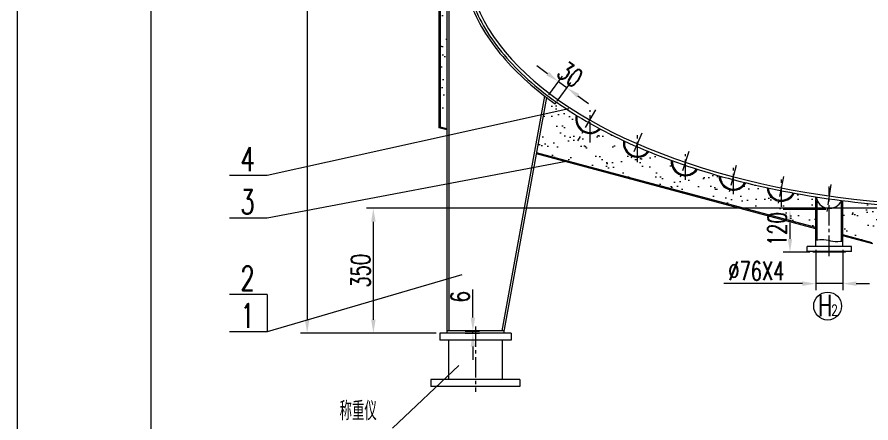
# Model space of a CAD drawing. Extents: x 946 to 3405, y -336 to 946.
# Drawn here: x 945.5 to 1105.1, y 478.8 to 554.7 of the extents above; entities that cross this region are included whole.
import ezdxf

# ---------------------------------------------------------------- set-up
doc = ezdxf.new("R2010")
doc.units = 0
doc.header["$MEASUREMENT"] = 0
doc.linetypes.add('CENTER2', pattern=[28.575, 19.05, -3.175, 3.175, -3.175])
doc.layers.get('0').update_dxf_attribs({"linetype": 'CONTINUOUS'})
doc.layers.get('DEFPOINTS').update_dxf_attribs({"linetype": 'CONTINUOUS'})
for name, color, linetype in [('6文字层', 3, 'CONTINUOUS'), ('中心线', 1, 'CENTER2'), ('标注线', 3, 'CONTINUOUS'), ('细实线', 4, 'CONTINUOUS')]:
    doc.layers.add(name, color=color, linetype=linetype)
doc.styles.get("Standard").update_dxf_attribs({"font": 'romans.shx', "width": 0.7, "height": 3.5, "bigfont": 'hz129.shx'})
doc.styles.add('STYLE1', font='romans.shx', dxfattribs={"width": 0.7, "height": 3.5, "bigfont": 'hz129.shx'})
doc.dimstyles.get("Standard").update_dxf_attribs({"dimtxt": 2.5, "dimasz": 2.5, "dimexe": 1.25, "dimexo": 0.625, "dimtad": 1, "dimdec": 0, "dimlfac": 4, "dimzin": 4, "dimdsep": 46, "dimtxsty": 'STYLE1', "dimcen": 0, "dimclrd": 256, "dimclre": 256, "dimclrt": 256, "dimadec": 0, "dimazin": 0, "dimtfac": 1, "dimtdec": 0, "dimtmove": 0, "dimatfit": 3, "dimfxl": 1, "dimtolj": 1, "dimtzin": 0, "dimarcsym": 0})

# ---------------------------------------------------------------- blocks, each defined once
blk = doc.blocks.new('*D301')
at = {"layer": 'DEFPOINTS', "color": 0}
for p in [(1028.66, 496.03), (1028.66, 495.63), (1030.72, 496.03)]:
    blk.add_point(p, dxfattribs=at)
at = {"layer": '标注线', "lineweight": -2}
for p, q in [((1030.72, 498.53), (1030.72, 503.8)), ((1029.29, 496.03), (1031.97, 496.03)), ((1029.29, 495.63), (1031.97, 495.63)), ((1030.72, 495.63), (1030.72, 496.03)), ((1030.72, 493.13), (1030.72, 490.63))]:
    blk.add_line(p, q, dxfattribs=at)
at = {"layer": '标注线'}
for points in [[(1030.31, 498.53), (1031.14, 498.53), (1030.72, 496.03)], [(1030.31, 493.13), (1031.14, 493.13), (1030.72, 495.63)]]:
    blk.add_solid(points, dxfattribs=at)
at = {"layer": '标注线', "insert": (1028.35, 502.42), "char_height": 3.5, "attachment_point": 5, "rotation": 90, "style": 'STYLE1'}
blk.add_mtext('\\A1;6', dxfattribs=at)
blk = doc.blocks.new('*D302')
at = {"layer": 'DEFPOINTS', "color": 0}
for p in [(1048.33, 541.49), (1044.52, 539.67), (1046.13, 538.49)]:
    blk.add_point(p, dxfattribs=at)
at = {"layer": '标注线', "lineweight": -2}
for p, q in [((1044.69, 544.14), (1042.68, 545.62)), ((1044.89, 540.18), (1047.45, 543.68)), ((1046.71, 542.67), (1048.33, 541.49)), ((1046.5, 539), (1049.06, 542.5)), ((1050.34, 540.01), (1052.36, 538.54))]:
    blk.add_line(p, q, dxfattribs=at)
at = {"layer": '标注线'}
for points in [[(1044.94, 544.48), (1044.45, 543.81), (1046.71, 542.67)], [(1050.59, 540.35), (1050.1, 539.68), (1048.33, 541.49)]]:
    blk.add_solid(points, dxfattribs=at)
at = {"layer": '标注线', "insert": (1048.92, 544), "char_height": 3.5, "attachment_point": 5, "rotation": 323.8205, "style": 'STYLE1'}
blk.add_mtext('\\A1;30', dxfattribs=at)
blk = doc.blocks.new('*D323')
at = {"layer": '6文字层', "lineweight": -2}
for p, q in [((1096.72, 518.76), (1088.74, 518.76)), ((1089.99, 516.26), (1089.99, 513.26)), ((1093.72, 510.76), (1088.74, 510.76))]:
    blk.add_line(p, q, dxfattribs=at)
at = {"layer": '6文字层'}
for points in [[(1089.58, 516.26), (1090.41, 516.26), (1089.99, 518.76)], [(1089.58, 513.26), (1090.41, 513.26), (1089.99, 510.76)]]:
    blk.add_solid(points, dxfattribs=at)
at = {"layer": 'DEFPOINTS', "color": 0}
for p in [(1097.35, 518.76), (1089.99, 510.76), (1094.35, 510.76)]:
    blk.add_point(p, dxfattribs=at)
at = {"layer": '6文字层', "insert": (1087.62, 515.09), "char_height": 3.5, "attachment_point": 5, "rotation": 90, "style": 'STYLE1'}
blk.add_mtext('\\A1;120', dxfattribs=at)
blk = doc.blocks.new('*D324')
at = {"layer": '6文字层', "lineweight": -2}
for p, q in [((1094.81, 511.2), (1094.81, 503.64)), ((1099.88, 511.2), (1099.88, 503.64)), ((1092.31, 504.89), (1077.6, 504.89)), ((1099.88, 504.89), (1094.81, 504.89)), ((1102.38, 504.89), (1104.88, 504.89))]:
    blk.add_line(p, q, dxfattribs=at)
at = {"layer": '6文字层'}
for points in [[(1092.31, 505.31), (1092.31, 504.47), (1094.81, 504.89)], [(1102.38, 505.31), (1102.38, 504.47), (1099.88, 504.89)]]:
    blk.add_solid(points, dxfattribs=at)
at = {"layer": 'DEFPOINTS', "color": 0}
for p in [(1094.81, 511.82), (1099.88, 511.82), (1099.88, 504.89)]:
    blk.add_point(p, dxfattribs=at)
at = {"layer": '6文字层', "insert": (1083.71, 507.26), "char_height": 3.5, "attachment_point": 5, "style": 'STYLE1'}
blk.add_mtext('\\A1;%%C76X4', dxfattribs=at)
blk = doc.blocks.new('*D340')
at = {"layer": '6文字层', "lineweight": -2}
for p, q in [((1067.6, 795.74), (998.5, 795.74)), ((999.75, 793.24), (999.75, 498.13)), ((1023.89, 495.63), (998.5, 495.63))]:
    blk.add_line(p, q, dxfattribs=at)
at = {"layer": '6文字层'}
for points in [[(999.33, 793.24), (1000.17, 793.24), (999.75, 795.74)], [(999.33, 498.13), (1000.17, 498.13), (999.75, 495.63)]]:
    blk.add_solid(points, dxfattribs=at)
at = {"layer": 'DEFPOINTS', "color": 0}
for p in [(1068.22, 795.74), (999.75, 495.63), (1024.52, 495.63)]:
    blk.add_point(p, dxfattribs=at)
at = {"layer": '6文字层', "insert": (997.38, 640), "char_height": 3.5, "attachment_point": 5, "rotation": 90, "style": 'STYLE1'}
blk.add_mtext('\\A1;4502', dxfattribs=at)
blk = doc.blocks.new('*D341')
at = {"layer": '6文字层', "lineweight": -2}
for p, q in [((1122.29, 518.97), (1010.87, 518.97)), ((1012.12, 498.13), (1012.12, 516.47)), ((1023.89, 495.63), (1010.87, 495.63))]:
    blk.add_line(p, q, dxfattribs=at)
at = {"layer": '6文字层'}
for points in [[(1011.71, 516.47), (1012.54, 516.47), (1012.12, 518.97)], [(1011.71, 498.13), (1012.54, 498.13), (1012.12, 495.63)]]:
    blk.add_solid(points, dxfattribs=at)
at = {"layer": 'DEFPOINTS', "color": 0}
for p in [(1012.12, 518.97), (1122.92, 518.97), (1024.52, 495.63)]:
    blk.add_point(p, dxfattribs=at)
at = {"layer": '6文字层', "insert": (1009.75, 507.29), "char_height": 3.5, "attachment_point": 5, "rotation": 90, "style": 'STYLE1'}
blk.add_mtext('\\A1;350', dxfattribs=at)

msp = doc.modelspace()

# ---------------------------------------------------------------- hatches: boundary and pattern name
at = {"layer": '6文字层'}
h = msp.add_hatch(dxfattribs=at)
h.set_pattern_fill('AR-SAND', color=256, scale=2, style=0)
h.paths.add_polyline_path([(1028.38556, 599.7388), (1024.58596, 599.6189), (1024.58596, 534.17872), (1025.85263, 533.83932), (1025.85263, 566.98671), (1028.65263, 568.60329), (1028.65263, 570.83423), (1029.18596, 570.83423), (1029.18596, 572.36278, -0.603383056), (1028.38556, 577.55056)])
h = msp.add_hatch(dxfattribs=at)
h.set_pattern_fill('AR-SAND', color=256, scale=2, style=0)
edge = h.paths.add_edge_path()
edge.add_spline(control_points=[(1061.24601, 530.55851), (1059.83548, 531.17552), (1058.46155, 531.8138), (1056.25199, 532.90399), (1055.39401, 533.34433), (1054.55347, 533.79303)], knot_values=[7.035949713, 7.035949713, 7.035949713, 7.035949713, 7.095880725, 7.095880725, 7.135161509, 7.135161509, 7.135161509, 7.135161509], degree=3, periodic=0)
edge.add_arc((1052.61704, 535.62673), 2.66688, 163.6932207, 316.560842, ccw=False)
edge.add_spline(control_points=[(1050.05744, 536.37554), (1048.77841, 537.16658), (1047.55007, 537.97872), (1046.3751, 538.8104)], knot_values=[6.89811137, 6.89811137, 6.89811137, 6.89811137, 6.96304471, 6.96304471, 6.96304471, 6.96304471], degree=3, periodic=0)
edge.add_line((1046.3751, 538.8104), (1046.13384, 538.49111))
edge.add_spline(control_points=[(1046.13384, 538.49111), (1045.58405, 538.88043), (1045.04578, 539.27407), (1044.5193, 539.67189)], knot_values=[6.867715764, 6.867715764, 6.867715764, 6.867715764, 6.897924945, 6.897924945, 6.897924945, 6.897924945], degree=3, periodic=0)
edge.add_line((1044.5193, 539.67189), (1042.64246, 529.3405))
edge.add_line((1042.64246, 529.3405), (1094.81443, 515.36106))
edge.add_line((1094.81443, 515.36106), (1094.81443, 520.5892))
edge.add_arc((1097.34777, 521.42186), 2.66667, 185.8217391, 198.1948718, ccw=False)
edge.add_spline(control_points=[(1097.25361, 520.76149), (1095.20101, 521.05402), (1093.16826, 521.38163), (1091.03778, 521.76581), (1090.91547, 521.78801), (1090.79325, 521.81034)], knot_values=[7.503680464, 7.503680464, 7.503680464, 7.503680464, 7.572071826, 7.572071826, 7.576240478, 7.576240478, 7.576240478, 7.576240478], degree=3, periodic=0)
edge.add_arc((1088.38211, 522.94992), 2.66688, 182.7385856, 334.7032011, ccw=False)
edge.add_spline(control_points=[(1085.71828, 522.8225), (1083.58274, 523.28496), (1081.48139, 523.78725), (1079.41998, 524.32798)], knot_values=[7.370780422, 7.370780422, 7.370780422, 7.370780422, 7.44532731, 7.44532731, 7.44532731, 7.44532731], degree=3, periodic=0)
edge.add_arc((1079.41998, 525.01812), 2.66688, 179.0285186, 331.3955993, ccw=False)
edge.add_spline(control_points=[(1079.24978, 524.37274), (1077.11762, 524.93482), (1075.02845, 525.53807), (1072.89475, 526.21057), (1072.80094, 526.24025), (1072.70724, 526.27002)], knot_values=[7.287986213, 7.287986213, 7.287986213, 7.287986213, 7.365174044, 7.365174044, 7.368727637, 7.368727637, 7.368727637, 7.368727637], degree=3, periodic=0)
edge.add_arc((1070.46279, 527.71039), 2.66688, 175.0954114, 327.3097213, ccw=False)
edge.add_spline(control_points=[(1067.80568, 527.9384), (1065.63877, 528.72725), (1063.53884, 529.56274), (1061.51353, 530.44194)], knot_values=[7.138944243, 7.138944243, 7.138944243, 7.138944243, 7.224716119, 7.224716119, 7.224716119, 7.224716119], degree=3, periodic=0)
edge.add_arc((1061.51353, 531.16965), 2.66688, 169.7901652, 322.8348026, ccw=False)
edge = h.paths.add_edge_path()
edge.add_spline(control_points=[(1109.36423, 519.46093), (1106.17359, 519.6945), (1103.00702, 520.0107), (1099.8811, 520.40755)], knot_values=[7.605307149, 7.605307149, 7.605307149, 7.605307149, 7.708654769, 7.708654769, 7.708654769, 7.708654769], degree=3, periodic=0)
edge.add_line((1099.8811, 520.40755), (1099.8811, 514.00345))
edge.add_line((1099.8811, 514.00345), (1105.36499, 512.53404))
edge.add_line((1105.36499, 512.53404), (1109.36423, 519.46093))
h.paths.add_polyline_path([(1084.9942, 511.23626), (1084.9942, 518.93626), (1090.2442, 518.93626), (1090.2442, 511.23626)], flags=9)

# ---------------------------------------------------------------- linework, layer by layer
for p, q in [((1024.38596, 677.96756), (1024.38596, 534.02525)), ((1024.58596, 677.96756), (1024.58596, 534.17872)), ((1025.85263, 566.98671), (1025.85263, 495.63447)), ((1026.25263, 566.75577), (1026.25263, 496.03447)), ((1036.18542, 496.03447), (1044.16215, 539.9438)), ((1036.5193, 495.63447), (1044.5193, 539.67189)), ((1046.13384, 538.49111), (1046.3751, 538.8104)), ((1025.85263, 533.83932), (1024.38596, 534.23231)), ((1025.85263, 533.63226), (1024.38596, 534.02525)), ((1094.81443, 515.154), (1042.60659, 529.14305)), ((1094.81443, 515.36106), (1042.64246, 529.3405)), ((1105.36499, 512.53404), (1099.8811, 514.00345)), ((1105.46146, 512.30114), (1099.8811, 513.79639)), ((1101.51443, 511.82186), (1093.1811, 511.82186)), ((1101.51443, 510.88853), (1093.1811, 510.88853)), ((1100.34777, 510.7552), (1094.34777, 510.7552)), ((1037.85263, 495.63447), (1024.5193, 495.63447)), ((1024.5193, 495.63447), (1024.5193, 494.30114)), ((1036.59196, 496.03447), (1025.85263, 496.03447)), ((1037.85263, 495.63447), (1037.85263, 494.30114)), ((1037.85263, 494.30114), (1024.5193, 494.30114)), ((1026.18596, 494.30114), (1026.18596, 486.9678)), ((1036.18596, 494.30114), (1036.18596, 486.9678)), ((1039.5193, 486.9678), (1022.85263, 486.9678)), ((1022.85263, 486.9678), (1022.85263, 485.63447)), ((1039.5193, 486.9678), (1039.5193, 485.63447)), ((1039.5193, 485.63447), (1022.85263, 485.63447))]:
    msp.add_line(p, q)
at = {"ltscale": 0.2}
for p, q in [((1094.81443, 511.82186), (1094.81443, 520.5892)), ((1094.81443, 511.82186), (1094.81443, 520.5892)), ((1095.0811, 513.05909), (1095.0811, 520.44889)), ((1099.61443, 512.81732), (1099.61443, 520.40755)), ((1099.8811, 511.82186), (1099.8811, 520.40755)), ((1093.1811, 510.88853), (1093.1811, 511.82186)), ((1094.34777, 510.7552), (1094.34777, 510.88853)), ((1100.34777, 510.7552), (1100.34777, 510.88853)), ((1101.51443, 510.88853), (1101.51443, 511.82186))]:
    msp.add_line(p, q, dxfattribs=at)
msp.add_lwpolyline([(1529.5282, 22.39154), (1529.5282, 843.39154), (970.5282, 843.39154), (970.5282, 22.39154)], close=True)
for centre, radius, start, end in [((1052.61704, 535.62673), 2.66688, 163.6932207, 316.5645625), ((1052.61704, 535.62673), 2.46688, 164.9747521, 315.2920569), ((1061.51353, 531.16965), 2.66688, 170.1331787, 322.5855425), ((1061.51353, 531.16965), 2.46688, 171.3966604, 321.3262871), ((1070.46279, 527.71039), 2.66688, 175.0936168, 327.3126024), ((1070.46279, 527.71039), 2.46688, 176.3459919, 326.0628196), ((1079.41998, 525.01812), 2.66688, 179.2052678, 331.2473466), ((1079.41998, 525.01812), 2.46688, 180.4522502, 330.0022646), ((1088.38211, 522.94992), 2.66688, 182.7365925, 334.7059861), ((1088.38211, 522.94992), 2.46688, 183.9775975, 333.4661412), ((1097.34777, 521.42186), 2.66667, 185.9425842, 198.1948718), ((1097.34777, 521.42186), 2.46667, 187.1816725, 336.5910941)]:
    msp.add_arc(centre, radius, start, end)
msp.add_ellipse((1122.9193, 566.16756), major_axis=(-93.33333, 0), ratio=0.5, start_param=6.283185307, end_param=9.424777961)
for points, knots in [([(1028.65263, 566.16756), (1028.65263, 563.91096), (1028.96835, 561.6549), (1030.58272, 555.90507), (1032.34639, 552.45684), (1037.30079, 545.87583), (1040.49062, 542.74204), (1044.90367, 539.37821), (1045.51137, 538.93189), (1046.13384, 538.49111)], [6.2831853072, 6.2831853072, 6.2831853072, 6.2831853072, 6.4226671877, 6.4226671877, 6.643194859, 6.643194859, 6.8637225303, 6.8637225303, 6.8979249448, 6.8979249448, 6.8979249448, 6.8979249448]), ([(1029.05263, 566.16756), (1029.05263, 563.89041), (1029.37937, 561.61343), (1031.00763, 555.96377), (1032.72297, 552.62737), (1037.52449, 546.2381), (1040.61038, 543.1845), (1048.0028, 537.49006), (1052.30936, 534.84927), (1061.94427, 530.09543), (1067.27238, 527.98262), (1078.70493, 524.37933), (1084.80896, 522.88903), (1097.51139, 520.59845), (1104.10931, 519.79828), (1117.49415, 518.92453), (1124.28059, 518.851), (1137.72816, 519.43397), (1144.38881, 520.09044), (1157.27646, 522.10351), (1163.50299, 523.46), (1175.23451, 526.81155), (1180.73909, 528.80643), (1190.77273, 533.34522), (1195.3015, 535.88891), (1203.17427, 541.41358), (1206.51826, 544.39444), (1211.86206, 550.66571), (1213.86183, 553.9567), (1216.23049, 560.23478), (1216.78596, 563.20087), (1216.78596, 566.16756)], [6.283185307, 6.283185307, 6.283185307, 6.283185307, 6.426302569, 6.426302569, 6.642611878, 6.642611878, 6.858921187, 6.858921187, 7.075230497, 7.075230497, 7.291539806, 7.291539806, 7.507849116, 7.507849116, 7.724158425, 7.724158425, 7.940467735, 7.940467735, 8.156777044, 8.156777044, 8.373086353, 8.373086353, 8.589395663, 8.589395663, 8.805704972, 8.805704972, 9.022014282, 9.022014282, 9.238323591, 9.238323591, 9.424777961, 9.424777961, 9.424777961, 9.424777961])]:
    msp.add_open_spline(points, degree=3, knots=knots)
at = {"layer": '6文字层'}
for p, q in [((1048.64525, 537.5837), (992.26266, 525.13431)), ((1048.178, 527.74554), (992.26266, 517.15775)), ((992.26266, 525.13431), (985.26266, 525.13431)), ((992.26266, 517.15775), (985.26266, 517.15775)), ((1028.66422, 506.51933), (992.26266, 495.86296)), ((992.26266, 502.86296), (985.26266, 502.86296)), ((992.26266, 502.86296), (992.26266, 495.86296)), ((992.26266, 495.86296), (985.26266, 495.86296)), ((1028.11896, 489.56519), (1015.71493, 477.87522))]:
    msp.add_line(p, q, dxfattribs=at)
msp.add_circle((1097.03551, 500.69918), 2.60967, dxfattribs=at)
msp.add_spline([(1094.81443, 513.01496), (1096.33062, 513.14916), (1097.99818, 512.83601), (1099.8811, 512.83601)], degree=3, dxfattribs=at)
at = {"layer": '中心线', "ltscale": 0.2}
for p, q in [((1053.61385, 537.36061), (1050.29102, 531.58082)), ((1052.61704, 531.28122), (1052.61704, 537.30318)), ((1061.51353, 527.58619), (1061.51353, 533.09883)), ((1062.31556, 533.0018), (1060.04307, 527.81052)), ((1071.10724, 529.60372), (1069.28124, 524.23909)), ((1070.46279, 524.2682), (1070.46279, 529.07236)), ((1079.93, 526.952), (1078.4849, 521.47247)), ((1079.41998, 521.60737), (1079.41998, 526.57135)), ((1088.77328, 524.91129), (1087.66492, 519.35386)), ((1088.38211, 519.27262), (1088.38211, 524.44864)), ((1097.63006, 523.40184), (1096.83023, 517.7919)), ((1097.34777, 510.05548), (1097.34777, 523.03769)), ((1031.18596, 496.88614), (1031.18596, 484.64567))]:
    msp.add_line(p, q, dxfattribs=at)
at = {"layer": '细实线'}
msp.add_lwpolyline([(1539.5282, 12.39154), (1539.5282, 853.39154), (945.5282, 853.39154), (945.5282, 12.39154)], close=True, dxfattribs=at)

# ---------------------------------------------------------------- texts
at = {"layer": '6文字层', "insert": (1005.79307, 482.84353), "char_height": 3.5, "width": 11.931511, "attachment_point": 1, "style": 'STYLE1'}
msp.add_mtext('称重仪', dxfattribs=at)
at = {"layer": '标注线', "style": 'STYLE1', "width": 0.7}
for s, p in [('4', (987.26703, 525.9048)), ('3', (987.26703, 517.92824)), ('2', (987.26703, 503.63345)), ('1', (987.26703, 496.63345))]:
    msp.add_text(s, height=4.5, dxfattribs=at).set_placement(p)
at = {"layer": '标注线', "width": 0.7}
for s, height, p in [('H', 4, (1095.21831, 498.81504)), ('2', 2, (1097.72918, 498.91032))]:
    msp.add_text(s, height=height, dxfattribs=at).set_placement(p)

# ---------------------------------------------------------------- dimensions: what is measured, and where the dimension line sits
at = {"layer": '6文字层'}
for base, p1, p2, picture, middle in [((999.75057, 495.63447), (1068.22191, 795.73986), (1024.5193, 495.63447), '*D340', (999.75057, 639.99963)), ((1012.12389, 518.9678), (1024.5193, 495.63447), (1122.91928, 518.9678), '*D341', (1012.12389, 507.29235)), ((1089.9942, 510.7552), (1097.34777, 518.7552), (1094.34777, 510.7552), '*D323', (1089.9942, 515.08626))]:
    dim = msp.add_linear_dim(base=base, p1=p1, p2=p2, angle=90, dimstyle='Standard', override={"dimlfac": 15, "dimzin": 12}, dxfattribs=at)
    dim.commit()
    dim.dimension.update_dxf_attribs({"geometry": picture, "text_midpoint": middle, "dimtype": 160})
dim = msp.add_linear_dim(base=(1099.8811, 504.88972), p1=(1094.81443, 511.82186), p2=(1099.8811, 511.82186), text='%%C76X4', dimstyle='Standard', override={"dimlfac": 15, "dimzin": 12}, dxfattribs=at)
dim.commit()
dim.dimension.update_dxf_attribs({"geometry": '*D324', "text_midpoint": (1083.7061, 504.88972), "dimtype": 160})
at = {"layer": '标注线'}
for base, p1, p2, angle, picture, middle, dimtype in [((1048.3255, 541.48789), (1044.5193, 539.67189), (1046.13384, 538.49111), 323.8204713, '*D302', (1047.51823, 542.07828), 161), ((1030.72228, 496.03447), (1028.66007, 495.63447), (1028.66007, 496.03447), 90, '*D301', (1030.72228, 502.4178), 160)]:
    dim = msp.add_linear_dim(base=base, p1=p1, p2=p2, angle=angle, dimstyle='Standard', override={"dimlfac": 15, "dimzin": 12}, dxfattribs=at)
    dim.commit()
    dim.dimension.update_dxf_attribs({"geometry": picture, "text_midpoint": middle, "dimtype": dimtype})

doc.saveas('drawing.dxf')
